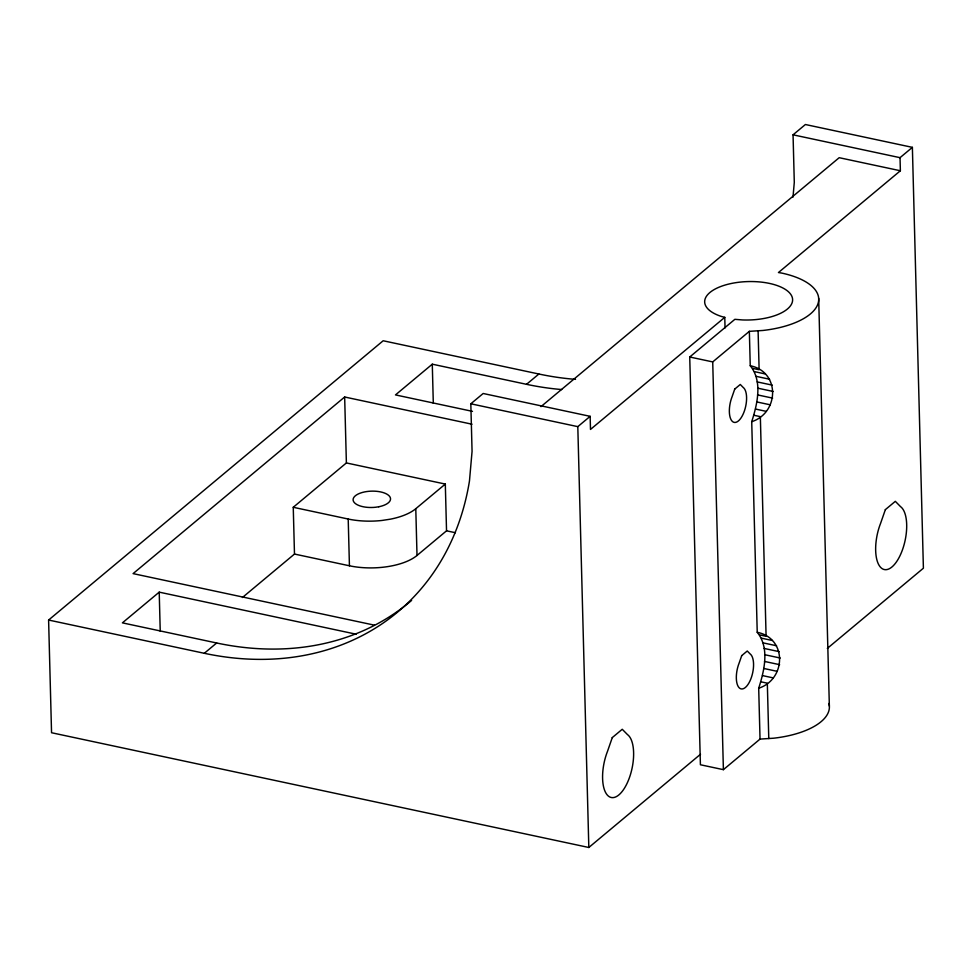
<?xml version="1.0" encoding="UTF-8"?>
<svg xmlns="http://www.w3.org/2000/svg" width="972" height="972" viewBox="0 0 972 972"><rect width="100%" height="100%" fill="white"/><g stroke="black" fill="none" stroke-linecap="round" stroke-linejoin="round"><path stroke-width="1.46" d="M725.051 327.953L724.772 317.346L721.418 316.459A43.995 19.221 -1.5 0 1 725.489 284.93A43.995 19.221 -1.5 0 1 791.694 295.95A43.995 19.221 -1.5 0 1 742.329 319.934L734.868 319.326L689.731 357.003L700.411 764.757L723.399 769.666L760.031 739.097L758.695 688.225C764.271 670.777 769.824 647.862 757.224 632.286L751.721 421.69C757.285 404.243 762.838 381.328 750.25 365.751L749.351 331.343L762.911 330.468A70.093 30.618 -1.5 0 0 817.987 303.701A70.093 30.618 -1.5 0 0 781.804 273.096L778.451 272.537L900.376 170.756L900.036 157.671L912.38 147.355L805.399 124.513L793.055 134.816L794.294 182.371L792.994 197.146M751.721 421.69C779.252 412.772 780.334 371.754 750.25 365.751M758.695 688.225C786.239 679.307 787.308 638.288 757.224 632.286M700.533 754.236L588.825 847.487L51.552 732.73L48.6 620.039L383.175 340.759L538.877 374.013A313.178 246.645 50.1 0 0 575.509 379.347M472.003 424.205L344.659 397.001L133.091 573.614L374.451 625.166M356.165 634.206L159.214 592.142L122.411 622.858L216.659 642.99A313.178 246.645 50.1 0 0 411.606 600.417M561.707 389.541A313.178 246.645 50.1 0 1 526.532 384.317L432.285 364.184L395.483 394.911L472.489 411.363M242.405 597.513L294.48 554.052L293.252 507.287L346.384 462.939L344.659 397.001M48.6 620.039L204.302 653.293A313.178 246.645 50.1 0 0 469.476 480.897L472.064 451.348L470.825 403.793L483.169 393.49L590.15 416.332L590.49 429.43L724.772 317.346M204.302 653.293L216.659 642.99M526.532 384.317L538.877 374.013M293.252 507.287L348.207 519.036A49.924 21.809 -1.5 0 0 381.996 520.457L390.319 519.182A49.924 21.809 -1.5 0 0 415.785 508.708L445.31 484.068L346.384 462.939M540.967 406.636L839.188 157.695L900.376 170.756M294.48 554.052L349.434 565.789A49.924 21.809 -1.5 0 0 417.012 555.462L446.537 530.821L445.31 484.068M588.825 847.487L577.805 426.647L590.15 416.332M723.399 769.666L712.719 361.912L749.351 331.343M827.318 648.409L923.4 568.207L912.38 147.355M760.031 739.097L773.591 738.21A70.093 30.618 -1.5 0 0 828.909 703.461M793.055 134.816L900.036 157.671M752.656 368.364L759.12 369.749L758.099 330.808M689.731 357.003L712.719 361.912M754.527 371.644L765.292 373.953M756.131 376.346L769.593 379.226M757.188 381.911L772.303 385.131M757.65 388.156L773.323 391.497M757.528 394.899L772.643 398.131M756.799 401.934L770.261 404.814M755.499 409.054L766.264 411.363M753.883 415.263L760.347 416.636L766.094 636.283L759.63 634.898M470.825 403.793L577.805 426.647M446.537 530.821L455.443 532.729M761.501 638.179L772.266 640.487M763.105 642.881L776.567 645.76M764.162 648.446L779.277 651.665M764.636 654.691L780.297 658.032M764.502 661.434L779.617 664.666M763.785 668.469L777.236 671.348M762.485 675.589L773.25 677.897M760.857 681.797L767.321 683.17L768.779 738.562M818.679 298.355L829.359 706.109M432.285 364.184L433.305 403.295M415.785 508.708L417.012 555.462M348.207 519.036L349.434 565.789M159.214 592.142L160.234 631.241M612.275 737.602L607.549 751.222A32.756 14.24 -77.9 0 0 607.354 795.096A32.756 14.24 -77.9 0 0 629.905 776.276A32.756 14.24 -77.9 0 0 627.475 734.589L622.238 729.279L612.275 737.602M734.735 389.092L732.11 396.661A18.201 7.91 -77.9 0 0 732.001 421.046A18.201 7.91 -77.9 0 0 744.528 410.585A18.201 7.91 -77.9 0 0 743.179 387.427L740.275 384.475L734.735 389.092M741.721 655.626L739.085 663.196A18.201 7.91 -77.9 0 0 738.987 687.581A18.201 7.91 -77.9 0 0 751.502 677.12A18.201 7.91 -77.9 0 0 750.153 653.962L747.249 651.009L741.721 655.626M885.358 509.644L880.62 523.276A32.756 14.24 -77.9 0 0 880.425 567.15A32.756 14.24 -77.9 0 0 902.976 548.33A32.756 14.24 -77.9 0 0 900.546 506.643L895.321 501.333L885.358 509.644M378.764 506.764L375.642 507.238A18.723 8.177 -1.5 0 1 353.735 497.591A18.723 8.177 -1.5 0 1 384.244 492.938A18.723 8.177 -1.5 0 1 378.764 506.764"/></g></svg>
